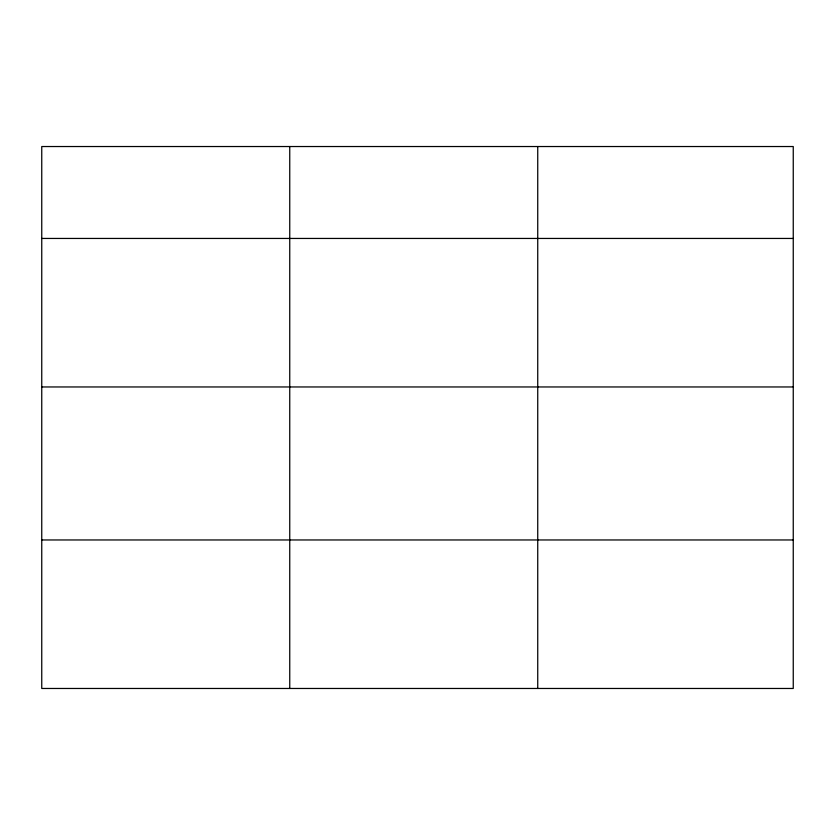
<?xml version="1.0" encoding="UTF-8"?>
<svg xmlns="http://www.w3.org/2000/svg" width="835" height="835" viewBox="0 0 835 835"><rect width="100%" height="100%" fill="white"/><g stroke="black" fill="none" stroke-linecap="round" stroke-linejoin="round"><path stroke-width="1.25" d="M793.25 386.96L793.25 146.532L41.75 146.532L41.75 688.468L793.25 688.468L793.25 386.96L41.75 386.96M41.75 238.445L793.25 238.445M41.75 539.963L793.25 539.963M537.74 146.532L537.74 688.468M289.745 146.532L289.745 688.468"/></g></svg>
